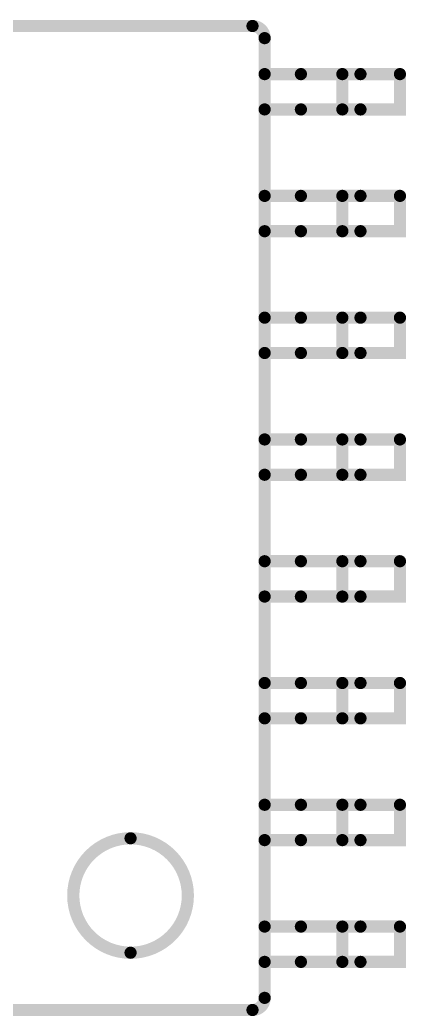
# Model space of a CAD drawing. Extents: x -4.2 to 14.8, y -3.5 to 8.8.
# Drawn here: x 7.8669 to 8.0253, y 2.1307 to 2.5397 of the extents above; entities that cross this region are included whole.
import ezdxf

# ---------------------------------------------------------------- set-up
doc = ezdxf.new("R2010")
doc.units = 0
doc.layers.add('2D_LINE_00', color=1, linetype='CONTINUOUS')

# ---------------------------------------------------------------- blocks, each defined once
blk = doc.blocks.new('SMOOTH_0$005')
at = {"const_width": 0.0025}
blk.add_lwpolyline([(-0.00125, 0, 1), (0.00125, 0, 1)], format="xyb", close=True, dxfattribs=at)
blk = doc.blocks.new('DRAWING_4362')
at = {"layer": '2D_LINE_00', "const_width": 0.005}
blk.add_lwpolyline([(0, 0, 0.41166), (0.00498, 0.00498)], format="xyb", dxfattribs=at)
at = {"layer": '2D_LINE_00'}
for p in [(0.00498, 0.00498), (0, 0)]:
    blk.add_blockref('SMOOTH_0$005', p, dxfattribs=at)
blk = doc.blocks.new('DRAWING_4363')
at = {"layer": '2D_LINE_00', "const_width": 0.005}
blk.add_lwpolyline([(0, 0, 1), (0, 0.047)], format="xyb", dxfattribs=at)
at = {"layer": '2D_LINE_00'}
for p in [(0, 0.047), (0, 0)]:
    blk.add_blockref('SMOOTH_0$005', p, dxfattribs=at)
blk = doc.blocks.new('DRAWING_4365')
at = {"layer": '2D_LINE_00', "const_width": 0.005}
blk.add_lwpolyline([(0, 0, 1), (0, -0.047)], format="xyb", dxfattribs=at)
at = {"layer": '2D_LINE_00'}
for p in [(0, 0), (0, -0.047)]:
    blk.add_blockref('SMOOTH_0$005', p, dxfattribs=at)
blk = doc.blocks.new('DRAWING_4367')
at = {"layer": '2D_LINE_00', "const_width": 0.005}
blk.add_lwpolyline([(0, 0, 0.41166), (-0.00498, 0.00498)], format="xyb", dxfattribs=at)
at = {"layer": '2D_LINE_00'}
for p in [(-0.00498, 0.00498), (0, 0)]:
    blk.add_blockref('SMOOTH_0$005', p, dxfattribs=at)
blk = doc.blocks.new('DRAWING_5254')
at = {"layer": '2D_LINE_00', "const_width": 0.005}
blk.add_lwpolyline([(0, 0), (0.01619, 0)], dxfattribs=at)
at = {"layer": '2D_LINE_00'}
for p in [(0, 0), (0.01619, 0)]:
    blk.add_blockref('SMOOTH_0$005', p, dxfattribs=at)
blk = doc.blocks.new('DRAWING_5255')
at = {"layer": '2D_LINE_00', "const_width": 0.005}
blk.add_lwpolyline([(0, 0), (0, 0.0145)], dxfattribs=at)
at = {"layer": '2D_LINE_00'}
for p in [(0, 0.0145), (0, 0)]:
    blk.add_blockref('SMOOTH_0$005', p, dxfattribs=at)
blk = doc.blocks.new('DRAWING_5256')
at = {"layer": '2D_LINE_00', "const_width": 0.005}
blk.add_lwpolyline([(0, 0), (0.017, 0)], dxfattribs=at)
at = {"layer": '2D_LINE_00'}
for p in [(0, 0), (0.017, 0)]:
    blk.add_blockref('SMOOTH_0$005', p, dxfattribs=at)
blk = doc.blocks.new('DRAWING_5257')
at = {"layer": '2D_LINE_00', "const_width": 0.005}
blk.add_lwpolyline([(0, 0), (0.00744, 0)], dxfattribs=at)
at = {"layer": '2D_LINE_00'}
for p in [(0, 0), (0.00744, 0)]:
    blk.add_blockref('SMOOTH_0$005', p, dxfattribs=at)
blk = doc.blocks.new('DRAWING_5258')
at = {"layer": '2D_LINE_00', "const_width": 0.005}
blk.add_lwpolyline([(0, 0), (0, 0.0145)], dxfattribs=at)
at = {"layer": '2D_LINE_00'}
for p in [(0, 0.0145), (0, 0)]:
    blk.add_blockref('SMOOTH_0$005', p, dxfattribs=at)
blk = doc.blocks.new('DRAWING_5259')
at = {"layer": '2D_LINE_00', "const_width": 0.005}
blk.add_lwpolyline([(0, 0), (0.01487, 0)], dxfattribs=at)
at = {"layer": '2D_LINE_00'}
for p in [(0, 0), (0.01487, 0)]:
    blk.add_blockref('SMOOTH_0$005', p, dxfattribs=at)
blk = doc.blocks.new('DRAWING_5260')
at = {"layer": '2D_LINE_00', "const_width": 0.005}
blk.add_lwpolyline([(0, 0), (0.00744, 0), (0.02363, 0), (0.02363, 0.0145)], dxfattribs=at)
at = {"layer": '2D_LINE_00'}
for p in [(0, 0), (0.00744, 0)]:
    blk.add_blockref('SMOOTH_0$005', p, dxfattribs=at)
blk = doc.blocks.new('DRAWING_5261')
at = {"layer": '2D_LINE_00', "const_width": 0.005}
blk.add_lwpolyline([(0, 0), (0.01487, 0)], dxfattribs=at)
at = {"layer": '2D_LINE_00'}
for p in [(0, 0), (0.01487, 0)]:
    blk.add_blockref('SMOOTH_0$005', p, dxfattribs=at)
blk = doc.blocks.new('DRAWING_5262')
at = {"layer": '2D_LINE_00', "const_width": 0.005}
blk.add_lwpolyline([(0, 0), (0.017, 0)], dxfattribs=at)
at = {"layer": '2D_LINE_00'}
for p in [(0, 0), (0.017, 0)]:
    blk.add_blockref('SMOOTH_0$005', p, dxfattribs=at)
blk = doc.blocks.new('DRAWING_5263')
at = {"layer": '2D_LINE_00', "const_width": 0.005}
blk.add_lwpolyline([(0, 0), (0.01619, 0)], dxfattribs=at)
at = {"layer": '2D_LINE_00'}
for p in [(0, 0), (0.01619, 0)]:
    blk.add_blockref('SMOOTH_0$005', p, dxfattribs=at)
blk = doc.blocks.new('DRAWING_5264')
at = {"layer": '2D_LINE_00', "const_width": 0.005}
blk.add_lwpolyline([(0, 0), (0, 0.0145)], dxfattribs=at)
at = {"layer": '2D_LINE_00'}
for p in [(0, 0.0145), (0, 0)]:
    blk.add_blockref('SMOOTH_0$005', p, dxfattribs=at)
blk = doc.blocks.new('DRAWING_5265')
at = {"layer": '2D_LINE_00', "const_width": 0.005}
blk.add_lwpolyline([(0, 0), (0.017, 0)], dxfattribs=at)
at = {"layer": '2D_LINE_00'}
for p in [(0, 0), (0.017, 0)]:
    blk.add_blockref('SMOOTH_0$005', p, dxfattribs=at)
blk = doc.blocks.new('DRAWING_5266')
at = {"layer": '2D_LINE_00', "const_width": 0.005}
blk.add_lwpolyline([(0, 0), (0.00744, 0)], dxfattribs=at)
at = {"layer": '2D_LINE_00'}
for p in [(0, 0), (0.00744, 0)]:
    blk.add_blockref('SMOOTH_0$005', p, dxfattribs=at)
blk = doc.blocks.new('DRAWING_5267')
at = {"layer": '2D_LINE_00', "const_width": 0.005}
blk.add_lwpolyline([(0, 0), (0, 0.0145)], dxfattribs=at)
at = {"layer": '2D_LINE_00'}
for p in [(0, 0.0145), (0, 0)]:
    blk.add_blockref('SMOOTH_0$005', p, dxfattribs=at)
blk = doc.blocks.new('DRAWING_5268')
at = {"layer": '2D_LINE_00', "const_width": 0.005}
blk.add_lwpolyline([(0, 0), (0.01487, 0)], dxfattribs=at)
at = {"layer": '2D_LINE_00'}
for p in [(0, 0), (0.01487, 0)]:
    blk.add_blockref('SMOOTH_0$005', p, dxfattribs=at)
blk = doc.blocks.new('DRAWING_5269')
at = {"layer": '2D_LINE_00', "const_width": 0.005}
blk.add_lwpolyline([(0, 0), (0.00744, 0), (0.02363, 0), (0.02363, 0.0145)], dxfattribs=at)
at = {"layer": '2D_LINE_00'}
for p in [(0, 0), (0.00744, 0)]:
    blk.add_blockref('SMOOTH_0$005', p, dxfattribs=at)
blk = doc.blocks.new('DRAWING_5270')
at = {"layer": '2D_LINE_00', "const_width": 0.005}
blk.add_lwpolyline([(0, 0), (0.01487, 0)], dxfattribs=at)
at = {"layer": '2D_LINE_00'}
for p in [(0, 0), (0.01487, 0)]:
    blk.add_blockref('SMOOTH_0$005', p, dxfattribs=at)
blk = doc.blocks.new('DRAWING_5271')
at = {"layer": '2D_LINE_00', "const_width": 0.005}
blk.add_lwpolyline([(0, 0), (0.017, 0)], dxfattribs=at)
at = {"layer": '2D_LINE_00'}
for p in [(0, 0), (0.017, 0)]:
    blk.add_blockref('SMOOTH_0$005', p, dxfattribs=at)
blk = doc.blocks.new('DRAWING_5272')
at = {"layer": '2D_LINE_00', "const_width": 0.005}
blk.add_lwpolyline([(0, 0), (0.01619, 0)], dxfattribs=at)
at = {"layer": '2D_LINE_00'}
for p in [(0, 0), (0.01619, 0)]:
    blk.add_blockref('SMOOTH_0$005', p, dxfattribs=at)
blk = doc.blocks.new('DRAWING_5273')
at = {"layer": '2D_LINE_00', "const_width": 0.005}
blk.add_lwpolyline([(0, 0), (0, 0.0145)], dxfattribs=at)
at = {"layer": '2D_LINE_00'}
for p in [(0, 0.0145), (0, 0)]:
    blk.add_blockref('SMOOTH_0$005', p, dxfattribs=at)
blk = doc.blocks.new('DRAWING_5274')
at = {"layer": '2D_LINE_00', "const_width": 0.005}
blk.add_lwpolyline([(0, 0), (0.017, 0)], dxfattribs=at)
at = {"layer": '2D_LINE_00'}
for p in [(0, 0), (0.017, 0)]:
    blk.add_blockref('SMOOTH_0$005', p, dxfattribs=at)
blk = doc.blocks.new('DRAWING_5275')
at = {"layer": '2D_LINE_00', "const_width": 0.005}
blk.add_lwpolyline([(0, 0), (0.00744, 0)], dxfattribs=at)
at = {"layer": '2D_LINE_00'}
for p in [(0, 0), (0.00744, 0)]:
    blk.add_blockref('SMOOTH_0$005', p, dxfattribs=at)
blk = doc.blocks.new('DRAWING_5276')
at = {"layer": '2D_LINE_00', "const_width": 0.005}
blk.add_lwpolyline([(0, 0), (0, 0.0145)], dxfattribs=at)
at = {"layer": '2D_LINE_00'}
for p in [(0, 0.0145), (0, 0)]:
    blk.add_blockref('SMOOTH_0$005', p, dxfattribs=at)
blk = doc.blocks.new('DRAWING_5277')
at = {"layer": '2D_LINE_00', "const_width": 0.005}
blk.add_lwpolyline([(0, 0), (0.01487, 0)], dxfattribs=at)
at = {"layer": '2D_LINE_00'}
for p in [(0, 0), (0.01487, 0)]:
    blk.add_blockref('SMOOTH_0$005', p, dxfattribs=at)
blk = doc.blocks.new('DRAWING_5278')
at = {"layer": '2D_LINE_00', "const_width": 0.005}
blk.add_lwpolyline([(0, 0), (0.00744, 0), (0.02363, 0), (0.02363, 0.0145)], dxfattribs=at)
at = {"layer": '2D_LINE_00'}
for p in [(0, 0), (0.00744, 0)]:
    blk.add_blockref('SMOOTH_0$005', p, dxfattribs=at)
blk = doc.blocks.new('DRAWING_5279')
at = {"layer": '2D_LINE_00', "const_width": 0.005}
blk.add_lwpolyline([(0, 0), (0.01487, 0)], dxfattribs=at)
at = {"layer": '2D_LINE_00'}
for p in [(0, 0), (0.01487, 0)]:
    blk.add_blockref('SMOOTH_0$005', p, dxfattribs=at)
blk = doc.blocks.new('DRAWING_5280')
at = {"layer": '2D_LINE_00', "const_width": 0.005}
blk.add_lwpolyline([(0, 0), (0.017, 0)], dxfattribs=at)
at = {"layer": '2D_LINE_00'}
for p in [(0, 0), (0.017, 0)]:
    blk.add_blockref('SMOOTH_0$005', p, dxfattribs=at)
blk = doc.blocks.new('DRAWING_5281')
at = {"layer": '2D_LINE_00', "const_width": 0.005}
blk.add_lwpolyline([(0, 0), (0.01619, 0)], dxfattribs=at)
at = {"layer": '2D_LINE_00'}
for p in [(0, 0), (0.01619, 0)]:
    blk.add_blockref('SMOOTH_0$005', p, dxfattribs=at)
blk = doc.blocks.new('DRAWING_5282')
at = {"layer": '2D_LINE_00', "const_width": 0.005}
blk.add_lwpolyline([(0, 0), (0, 0.0145)], dxfattribs=at)
at = {"layer": '2D_LINE_00'}
for p in [(0, 0.0145), (0, 0)]:
    blk.add_blockref('SMOOTH_0$005', p, dxfattribs=at)
blk = doc.blocks.new('DRAWING_5283')
at = {"layer": '2D_LINE_00', "const_width": 0.005}
blk.add_lwpolyline([(0, 0), (0.017, 0)], dxfattribs=at)
at = {"layer": '2D_LINE_00'}
for p in [(0, 0), (0.017, 0)]:
    blk.add_blockref('SMOOTH_0$005', p, dxfattribs=at)
blk = doc.blocks.new('DRAWING_5284')
at = {"layer": '2D_LINE_00', "const_width": 0.005}
blk.add_lwpolyline([(0, 0), (0.00744, 0)], dxfattribs=at)
at = {"layer": '2D_LINE_00'}
for p in [(0, 0), (0.00744, 0)]:
    blk.add_blockref('SMOOTH_0$005', p, dxfattribs=at)
blk = doc.blocks.new('DRAWING_5285')
at = {"layer": '2D_LINE_00', "const_width": 0.005}
blk.add_lwpolyline([(0, 0), (0, 0.0145)], dxfattribs=at)
at = {"layer": '2D_LINE_00'}
for p in [(0, 0.0145), (0, 0)]:
    blk.add_blockref('SMOOTH_0$005', p, dxfattribs=at)
blk = doc.blocks.new('DRAWING_5286')
at = {"layer": '2D_LINE_00', "const_width": 0.005}
blk.add_lwpolyline([(0, 0), (0.01487, 0)], dxfattribs=at)
at = {"layer": '2D_LINE_00'}
for p in [(0, 0), (0.01487, 0)]:
    blk.add_blockref('SMOOTH_0$005', p, dxfattribs=at)
blk = doc.blocks.new('DRAWING_5287')
at = {"layer": '2D_LINE_00', "const_width": 0.005}
blk.add_lwpolyline([(0, 0), (0.00744, 0), (0.02363, 0), (0.02363, 0.0145)], dxfattribs=at)
at = {"layer": '2D_LINE_00'}
for p in [(0, 0), (0.00744, 0)]:
    blk.add_blockref('SMOOTH_0$005', p, dxfattribs=at)
blk = doc.blocks.new('DRAWING_5288')
at = {"layer": '2D_LINE_00', "const_width": 0.005}
blk.add_lwpolyline([(0, 0), (0.01487, 0)], dxfattribs=at)
at = {"layer": '2D_LINE_00'}
for p in [(0, 0), (0.01487, 0)]:
    blk.add_blockref('SMOOTH_0$005', p, dxfattribs=at)
blk = doc.blocks.new('DRAWING_5289')
at = {"layer": '2D_LINE_00', "const_width": 0.005}
blk.add_lwpolyline([(0, 0), (0.017, 0)], dxfattribs=at)
at = {"layer": '2D_LINE_00'}
for p in [(0, 0), (0.017, 0)]:
    blk.add_blockref('SMOOTH_0$005', p, dxfattribs=at)
blk = doc.blocks.new('DRAWING_5290')
at = {"layer": '2D_LINE_00', "const_width": 0.005}
blk.add_lwpolyline([(0, 0), (0.01619, 0)], dxfattribs=at)
at = {"layer": '2D_LINE_00'}
for p in [(0, 0), (0.01619, 0)]:
    blk.add_blockref('SMOOTH_0$005', p, dxfattribs=at)
blk = doc.blocks.new('DRAWING_5291')
at = {"layer": '2D_LINE_00', "const_width": 0.005}
blk.add_lwpolyline([(0, 0), (0, 0.0145)], dxfattribs=at)
at = {"layer": '2D_LINE_00'}
for p in [(0, 0.0145), (0, 0)]:
    blk.add_blockref('SMOOTH_0$005', p, dxfattribs=at)
blk = doc.blocks.new('DRAWING_5292')
at = {"layer": '2D_LINE_00', "const_width": 0.005}
blk.add_lwpolyline([(0, 0), (0.017, 0)], dxfattribs=at)
at = {"layer": '2D_LINE_00'}
for p in [(0, 0), (0.017, 0)]:
    blk.add_blockref('SMOOTH_0$005', p, dxfattribs=at)
blk = doc.blocks.new('DRAWING_5293')
at = {"layer": '2D_LINE_00', "const_width": 0.005}
blk.add_lwpolyline([(0, 0), (0.00744, 0)], dxfattribs=at)
at = {"layer": '2D_LINE_00'}
for p in [(0, 0), (0.00744, 0)]:
    blk.add_blockref('SMOOTH_0$005', p, dxfattribs=at)
blk = doc.blocks.new('DRAWING_5294')
at = {"layer": '2D_LINE_00', "const_width": 0.005}
blk.add_lwpolyline([(0, 0), (0, 0.0145)], dxfattribs=at)
at = {"layer": '2D_LINE_00'}
for p in [(0, 0.0145), (0, 0)]:
    blk.add_blockref('SMOOTH_0$005', p, dxfattribs=at)
blk = doc.blocks.new('DRAWING_5295')
at = {"layer": '2D_LINE_00', "const_width": 0.005}
blk.add_lwpolyline([(0, 0), (0.01487, 0)], dxfattribs=at)
at = {"layer": '2D_LINE_00'}
for p in [(0, 0), (0.01487, 0)]:
    blk.add_blockref('SMOOTH_0$005', p, dxfattribs=at)
blk = doc.blocks.new('DRAWING_5296')
at = {"layer": '2D_LINE_00', "const_width": 0.005}
blk.add_lwpolyline([(0, 0), (0.00744, 0), (0.02363, 0), (0.02363, 0.0145)], dxfattribs=at)
at = {"layer": '2D_LINE_00'}
for p in [(0, 0), (0.00744, 0)]:
    blk.add_blockref('SMOOTH_0$005', p, dxfattribs=at)
blk = doc.blocks.new('DRAWING_5297')
at = {"layer": '2D_LINE_00', "const_width": 0.005}
blk.add_lwpolyline([(0, 0), (0.01487, 0)], dxfattribs=at)
at = {"layer": '2D_LINE_00'}
for p in [(0, 0), (0.01487, 0)]:
    blk.add_blockref('SMOOTH_0$005', p, dxfattribs=at)
blk = doc.blocks.new('DRAWING_5298')
at = {"layer": '2D_LINE_00', "const_width": 0.005}
blk.add_lwpolyline([(0, 0), (0.017, 0)], dxfattribs=at)
at = {"layer": '2D_LINE_00'}
for p in [(0, 0), (0.017, 0)]:
    blk.add_blockref('SMOOTH_0$005', p, dxfattribs=at)
blk = doc.blocks.new('DRAWING_5299')
at = {"layer": '2D_LINE_00', "const_width": 0.005}
blk.add_lwpolyline([(0, 0), (0.01619, 0)], dxfattribs=at)
at = {"layer": '2D_LINE_00'}
for p in [(0, 0), (0.01619, 0)]:
    blk.add_blockref('SMOOTH_0$005', p, dxfattribs=at)
blk = doc.blocks.new('DRAWING_5300')
at = {"layer": '2D_LINE_00', "const_width": 0.005}
blk.add_lwpolyline([(0, 0), (0, 0.0145)], dxfattribs=at)
at = {"layer": '2D_LINE_00'}
for p in [(0, 0.0145), (0, 0)]:
    blk.add_blockref('SMOOTH_0$005', p, dxfattribs=at)
blk = doc.blocks.new('DRAWING_5301')
at = {"layer": '2D_LINE_00', "const_width": 0.005}
blk.add_lwpolyline([(0, 0), (0.017, 0)], dxfattribs=at)
at = {"layer": '2D_LINE_00'}
for p in [(0, 0), (0.017, 0)]:
    blk.add_blockref('SMOOTH_0$005', p, dxfattribs=at)
blk = doc.blocks.new('DRAWING_5302')
at = {"layer": '2D_LINE_00', "const_width": 0.005}
blk.add_lwpolyline([(0, 0), (0.00744, 0)], dxfattribs=at)
at = {"layer": '2D_LINE_00'}
for p in [(0, 0), (0.00744, 0)]:
    blk.add_blockref('SMOOTH_0$005', p, dxfattribs=at)
blk = doc.blocks.new('DRAWING_5303')
at = {"layer": '2D_LINE_00', "const_width": 0.005}
blk.add_lwpolyline([(0, 0), (0, 0.0145)], dxfattribs=at)
at = {"layer": '2D_LINE_00'}
for p in [(0, 0.0145), (0, 0)]:
    blk.add_blockref('SMOOTH_0$005', p, dxfattribs=at)
blk = doc.blocks.new('DRAWING_5304')
at = {"layer": '2D_LINE_00', "const_width": 0.005}
blk.add_lwpolyline([(0, 0), (0.01487, 0)], dxfattribs=at)
at = {"layer": '2D_LINE_00'}
for p in [(0, 0), (0.01487, 0)]:
    blk.add_blockref('SMOOTH_0$005', p, dxfattribs=at)
blk = doc.blocks.new('DRAWING_5305')
at = {"layer": '2D_LINE_00', "const_width": 0.005}
blk.add_lwpolyline([(0, 0), (0.00744, 0), (0.02363, 0), (0.02363, 0.0145)], dxfattribs=at)
at = {"layer": '2D_LINE_00'}
for p in [(0, 0), (0.00744, 0)]:
    blk.add_blockref('SMOOTH_0$005', p, dxfattribs=at)
blk = doc.blocks.new('DRAWING_5306')
at = {"layer": '2D_LINE_00', "const_width": 0.005}
blk.add_lwpolyline([(0, 0), (0.01487, 0)], dxfattribs=at)
at = {"layer": '2D_LINE_00'}
for p in [(0, 0), (0.01487, 0)]:
    blk.add_blockref('SMOOTH_0$005', p, dxfattribs=at)
blk = doc.blocks.new('DRAWING_5307')
at = {"layer": '2D_LINE_00', "const_width": 0.005}
blk.add_lwpolyline([(0, 0), (0.017, 0)], dxfattribs=at)
at = {"layer": '2D_LINE_00'}
for p in [(0, 0), (0.017, 0)]:
    blk.add_blockref('SMOOTH_0$005', p, dxfattribs=at)
blk = doc.blocks.new('DRAWING_5308')
at = {"layer": '2D_LINE_00', "const_width": 0.005}
blk.add_lwpolyline([(0, 0), (0.01619, 0)], dxfattribs=at)
at = {"layer": '2D_LINE_00'}
for p in [(0, 0), (0.01619, 0)]:
    blk.add_blockref('SMOOTH_0$005', p, dxfattribs=at)
blk = doc.blocks.new('DRAWING_5309')
at = {"layer": '2D_LINE_00', "const_width": 0.005}
blk.add_lwpolyline([(0, 0), (0, 0.0145)], dxfattribs=at)
at = {"layer": '2D_LINE_00'}
for p in [(0, 0.0145), (0, 0)]:
    blk.add_blockref('SMOOTH_0$005', p, dxfattribs=at)
blk = doc.blocks.new('DRAWING_5310')
at = {"layer": '2D_LINE_00', "const_width": 0.005}
blk.add_lwpolyline([(0, 0), (0.017, 0)], dxfattribs=at)
at = {"layer": '2D_LINE_00'}
for p in [(0, 0), (0.017, 0)]:
    blk.add_blockref('SMOOTH_0$005', p, dxfattribs=at)
blk = doc.blocks.new('DRAWING_5311')
at = {"layer": '2D_LINE_00', "const_width": 0.005}
blk.add_lwpolyline([(0, 0), (0.00744, 0)], dxfattribs=at)
at = {"layer": '2D_LINE_00'}
for p in [(0, 0), (0.00744, 0)]:
    blk.add_blockref('SMOOTH_0$005', p, dxfattribs=at)
blk = doc.blocks.new('DRAWING_5312')
at = {"layer": '2D_LINE_00', "const_width": 0.005}
blk.add_lwpolyline([(0, 0), (0, 0.0145)], dxfattribs=at)
at = {"layer": '2D_LINE_00'}
for p in [(0, 0.0145), (0, 0)]:
    blk.add_blockref('SMOOTH_0$005', p, dxfattribs=at)
blk = doc.blocks.new('DRAWING_5313')
at = {"layer": '2D_LINE_00', "const_width": 0.005}
blk.add_lwpolyline([(0, 0), (0.01487, 0)], dxfattribs=at)
at = {"layer": '2D_LINE_00'}
for p in [(0, 0), (0.01487, 0)]:
    blk.add_blockref('SMOOTH_0$005', p, dxfattribs=at)
blk = doc.blocks.new('DRAWING_5314')
at = {"layer": '2D_LINE_00', "const_width": 0.005}
blk.add_lwpolyline([(0, 0), (0.00744, 0), (0.02363, 0), (0.02363, 0.0145)], dxfattribs=at)
at = {"layer": '2D_LINE_00'}
for p in [(0, 0), (0.00744, 0)]:
    blk.add_blockref('SMOOTH_0$005', p, dxfattribs=at)
blk = doc.blocks.new('DRAWING_5315')
at = {"layer": '2D_LINE_00', "const_width": 0.005}
blk.add_lwpolyline([(0, 0), (0.01487, 0)], dxfattribs=at)
at = {"layer": '2D_LINE_00'}
for p in [(0, 0), (0.01487, 0)]:
    blk.add_blockref('SMOOTH_0$005', p, dxfattribs=at)
blk = doc.blocks.new('DRAWING_5316')
at = {"layer": '2D_LINE_00', "const_width": 0.005}
blk.add_lwpolyline([(0, 0), (0.017, 0)], dxfattribs=at)
at = {"layer": '2D_LINE_00'}
for p in [(0, 0), (0.017, 0)]:
    blk.add_blockref('SMOOTH_0$005', p, dxfattribs=at)
blk = doc.blocks.new('DRAWING_5317')
at = {"layer": '2D_LINE_00', "const_width": 0.005}
blk.add_lwpolyline([(0, 0), (0.01619, 0)], dxfattribs=at)
at = {"layer": '2D_LINE_00'}
for p in [(0, 0), (0.01619, 0)]:
    blk.add_blockref('SMOOTH_0$005', p, dxfattribs=at)
blk = doc.blocks.new('DRAWING_5318')
at = {"layer": '2D_LINE_00', "const_width": 0.005}
blk.add_lwpolyline([(0, 0), (0, 0.0145)], dxfattribs=at)
at = {"layer": '2D_LINE_00'}
for p in [(0, 0.0145), (0, 0)]:
    blk.add_blockref('SMOOTH_0$005', p, dxfattribs=at)
blk = doc.blocks.new('DRAWING_5319')
at = {"layer": '2D_LINE_00', "const_width": 0.005}
blk.add_lwpolyline([(0, 0), (0.017, 0)], dxfattribs=at)
at = {"layer": '2D_LINE_00'}
for p in [(0, 0), (0.017, 0)]:
    blk.add_blockref('SMOOTH_0$005', p, dxfattribs=at)
blk = doc.blocks.new('DRAWING_5320')
at = {"layer": '2D_LINE_00', "const_width": 0.005}
blk.add_lwpolyline([(0, 0), (0.00744, 0)], dxfattribs=at)
at = {"layer": '2D_LINE_00'}
for p in [(0, 0), (0.00744, 0)]:
    blk.add_blockref('SMOOTH_0$005', p, dxfattribs=at)
blk = doc.blocks.new('DRAWING_5321')
at = {"layer": '2D_LINE_00', "const_width": 0.005}
blk.add_lwpolyline([(0, 0), (0, 0.0145)], dxfattribs=at)
at = {"layer": '2D_LINE_00'}
for p in [(0, 0.0145), (0, 0)]:
    blk.add_blockref('SMOOTH_0$005', p, dxfattribs=at)
blk = doc.blocks.new('DRAWING_5322')
at = {"layer": '2D_LINE_00', "const_width": 0.005}
blk.add_lwpolyline([(0, 0), (0.01487, 0)], dxfattribs=at)
at = {"layer": '2D_LINE_00'}
for p in [(0, 0), (0.01487, 0)]:
    blk.add_blockref('SMOOTH_0$005', p, dxfattribs=at)
blk = doc.blocks.new('DRAWING_5323')
at = {"layer": '2D_LINE_00', "const_width": 0.005}
blk.add_lwpolyline([(0, 0), (0.00744, 0), (0.02363, 0), (0.02363, 0.0145)], dxfattribs=at)
at = {"layer": '2D_LINE_00'}
for p in [(0, 0), (0.00744, 0)]:
    blk.add_blockref('SMOOTH_0$005', p, dxfattribs=at)
blk = doc.blocks.new('DRAWING_5324')
at = {"layer": '2D_LINE_00', "const_width": 0.005}
blk.add_lwpolyline([(0, 0), (0.01487, 0)], dxfattribs=at)
at = {"layer": '2D_LINE_00'}
for p in [(0, 0), (0.01487, 0)]:
    blk.add_blockref('SMOOTH_0$005', p, dxfattribs=at)
blk = doc.blocks.new('DRAWING_5325')
at = {"layer": '2D_LINE_00', "const_width": 0.005}
blk.add_lwpolyline([(0, 0), (0.017, 0)], dxfattribs=at)
at = {"layer": '2D_LINE_00'}
for p in [(0, 0), (0.017, 0)]:
    blk.add_blockref('SMOOTH_0$005', p, dxfattribs=at)
blk = doc.blocks.new('DRAWING_5328')
at = {"layer": '2D_LINE_00', "const_width": 0.005}
blk.add_lwpolyline([(0, 0), (0.28404, 0)], dxfattribs=at)
at = {"layer": '2D_LINE_00'}
for p in [(0, 0), (0.28404, 0)]:
    blk.add_blockref('SMOOTH_0$005', p, dxfattribs=at)
blk = doc.blocks.new('DRAWING_5329')
at = {"layer": '2D_LINE_00', "const_width": 0.005}
blk.add_lwpolyline([(0, 0), (0.28404, 0)], dxfattribs=at)
at = {"layer": '2D_LINE_00'}
for p in [(0, 0), (0.28404, 0)]:
    blk.add_blockref('SMOOTH_0$005', p, dxfattribs=at)
blk = doc.blocks.new('DRAWING_5331')
at = {"layer": '2D_LINE_00', "const_width": 0.005}
blk.add_lwpolyline([(0, 0), (0, 0.39404)], dxfattribs=at)
at = {"layer": '2D_LINE_00'}
for p in [(0, 0.39404), (0, 0)]:
    blk.add_blockref('SMOOTH_0$005', p, dxfattribs=at)

msp = doc.modelspace()

# ---------------------------------------------------------------- block references
for name, p in [('DRAWING_5329', (7.67824, 2.53716)), ('DRAWING_4367', (7.96726, 2.53218)), ('DRAWING_5331', (7.96726, 2.13814)), ('DRAWING_5318', (7.96726, 2.50291)), ('DRAWING_5322', (7.96726, 2.51741)), ('DRAWING_5325', (7.98213, 2.51741)), ('DRAWING_5320', (7.99913, 2.51741)), ('DRAWING_5321', (7.99913, 2.50291)), ('DRAWING_5323', (7.99913, 2.50291)), ('DRAWING_5317', (8.00657, 2.51741)), ('DRAWING_5324', (7.96726, 2.50291)), ('DRAWING_5319', (7.98213, 2.50291)), ('DRAWING_5309', (7.96726, 2.45291)), ('DRAWING_5313', (7.96726, 2.46741)), ('DRAWING_5316', (7.98213, 2.46741)), ('DRAWING_5311', (7.99913, 2.46741)), ('DRAWING_5312', (7.99913, 2.45291)), ('DRAWING_5314', (7.99913, 2.45291)), ('DRAWING_5308', (8.00657, 2.46741)), ('DRAWING_5315', (7.96726, 2.45291)), ('DRAWING_5310', (7.98213, 2.45291)), ('DRAWING_5300', (7.96726, 2.40291)), ('DRAWING_5304', (7.96726, 2.41741)), ('DRAWING_5307', (7.98213, 2.41741)), ('DRAWING_5302', (7.99913, 2.41741)), ('DRAWING_5303', (7.99913, 2.40291)), ('DRAWING_5305', (7.99913, 2.40291)), ('DRAWING_5299', (8.00657, 2.41741)), ('DRAWING_5306', (7.96726, 2.40291)), ('DRAWING_5301', (7.98213, 2.40291)), ('DRAWING_5291', (7.96726, 2.35291)), ('DRAWING_5295', (7.96726, 2.36741)), ('DRAWING_5298', (7.98213, 2.36741)), ('DRAWING_5293', (7.99913, 2.36741)), ('DRAWING_5294', (7.99913, 2.35291)), ('DRAWING_5296', (7.99913, 2.35291)), ('DRAWING_5290', (8.00657, 2.36741)), ('DRAWING_5297', (7.96726, 2.35291)), ('DRAWING_5292', (7.98213, 2.35291)), ('DRAWING_5282', (7.96726, 2.30291)), ('DRAWING_5286', (7.96726, 2.31741)), ('DRAWING_5289', (7.98213, 2.31741)), ('DRAWING_5284', (7.99913, 2.31741)), ('DRAWING_5285', (7.99913, 2.30291)), ('DRAWING_5287', (7.99913, 2.30291)), ('DRAWING_5281', (8.00657, 2.31741)), ('DRAWING_5288', (7.96726, 2.30291)), ('DRAWING_5283', (7.98213, 2.30291)), ('DRAWING_5273', (7.96726, 2.25291)), ('DRAWING_5277', (7.96726, 2.26741)), ('DRAWING_5280', (7.98213, 2.26741)), ('DRAWING_5275', (7.99913, 2.26741)), ('DRAWING_5276', (7.99913, 2.25291)), ('DRAWING_5278', (7.99913, 2.25291)), ('DRAWING_5272', (8.00657, 2.26741)), ('DRAWING_5279', (7.96726, 2.25291)), ('DRAWING_5274', (7.98213, 2.25291)), ('DRAWING_5264', (7.96726, 2.20291)), ('DRAWING_5268', (7.96726, 2.21741)), ('DRAWING_5271', (7.98213, 2.21741)), ('DRAWING_5266', (7.99913, 2.21741)), ('DRAWING_5267', (7.99913, 2.20291)), ('DRAWING_5269', (7.99913, 2.20291)), ('DRAWING_5263', (8.00657, 2.21741)), ('DRAWING_4365', (7.91226, 2.20366)), ('DRAWING_4363', (7.91226, 2.15666)), ('DRAWING_5270', (7.96726, 2.20291)), ('DRAWING_5265', (7.98213, 2.20291)), ('DRAWING_5255', (7.96726, 2.15291)), ('DRAWING_5259', (7.96726, 2.16741)), ('DRAWING_5262', (7.98213, 2.16741)), ('DRAWING_5257', (7.99913, 2.16741)), ('DRAWING_5258', (7.99913, 2.15291)), ('DRAWING_5260', (7.99913, 2.15291)), ('DRAWING_5254', (8.00657, 2.16741)), ('DRAWING_5261', (7.96726, 2.15291)), ('DRAWING_5256', (7.98213, 2.15291)), ('DRAWING_4362', (7.96228, 2.13316)), ('DRAWING_5328', (7.67824, 2.13316))]:
    msp.add_blockref(name, p)

doc.saveas('drawing.dxf')
